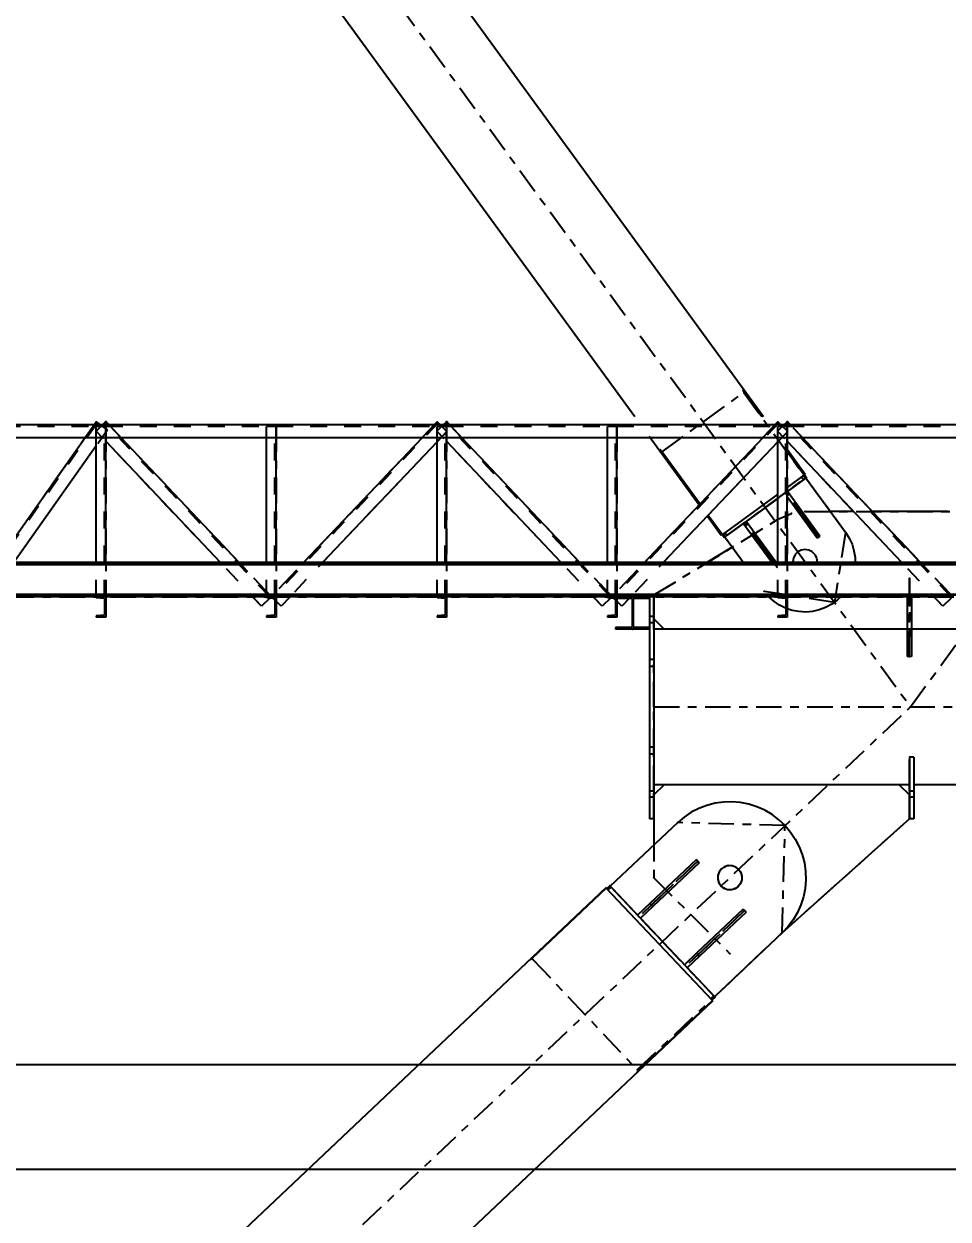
# Model space of a CAD drawing. Header units: millimetres. Extents: x 2368 to 8313, y 7493 to 11698.
# Drawn here: x 4176 to 4284.5, y 8937 to 9077.3 of the extents above; entities that cross this region are included whole.
import ezdxf

# ---------------------------------------------------------------- set-up
doc = ezdxf.new("R2010")
doc.units = ezdxf.units.MM
for name, pattern in [('XKITLINE00', [0]), ('XKITLINE02', [4, 2, -2]), ('XKITLINE03', [6, 3, -1, 1, -1])]:
    doc.linetypes.add(name, pattern=pattern)
doc.styles.add('ROMANS', font='romans.shx')
doc.dimstyles.new('MD300', dxfattribs={"dimtxt": 2.5, "dimasz": 2.5, "dimexe": 1, "dimexo": 1, "dimgap": 0.5, "dimtad": 1, "dimdec": 1, "dimlfac": 50, "dimrnd": 0.5, "dimdsep": 46, "dimtxsty": 'ROMANS', "dimcen": 1, "dimclrd": 146, "dimclre": 146, "dimclrt": 30, "dimadec": 1, "dimazin": 2, "dimtfac": 1, "dimtdec": 1, "dimtmove": 0, "dimatfit": 1, "dimfxl": 1, "dimtolj": 1, "dimtzin": 0, "dimlwd": -1, "dimlwe": -1, "dimarcsym": 0})

# ---------------------------------------------------------------- blocks, each defined once
blk = doc.blocks.new('*D3')
at = {"color": 146, "transparency": 16777216}
for p, q in [((4120.59, 9032.28), (4120.59, 8954.12)), ((5216.59, 8977.65), (5216.59, 8954.12)), ((4123.09, 8955.12), (5214.09, 8955.12))]:
    blk.add_line(p, q, dxfattribs=at)
for points in [[(4123.09, 8955.54), (4123.09, 8954.7), (4120.59, 8955.12)], [(5214.09, 8955.54), (5214.09, 8954.7), (5216.59, 8955.12)]]:
    blk.add_solid(points, dxfattribs=at)
at = {"layer": 'Defpoints', "color": 0, "transparency": 16777216}
for p in [(4120.59, 9033.28), (5216.59, 8978.65), (5216.59, 8955.12)]:
    blk.add_point(p, dxfattribs=at)
at = {"color": 30, "transparency": 16777216, "insert": (4668.59, 8956.87), "char_height": 2.5, "attachment_point": 5, "style": 'ROMANS'}
blk.add_mtext('\\A1;54800', dxfattribs=at)
blk = doc.blocks.new('*D6')
at = {"color": 146, "transparency": 16777216}
for p, q in [((4120.59, 9032.28), (4120.59, 8941.84)), ((6312.59, 9032.28), (6312.59, 8941.84)), ((4123.09, 8942.84), (6310.09, 8942.84))]:
    blk.add_line(p, q, dxfattribs=at)
for points in [[(4123.09, 8943.25), (4123.09, 8942.42), (4120.59, 8942.84)], [(6310.09, 8943.25), (6310.09, 8942.42), (6312.59, 8942.84)]]:
    blk.add_solid(points, dxfattribs=at)
at = {"layer": 'Defpoints', "color": 0, "transparency": 16777216}
for p in [(4120.59, 9033.28), (6312.59, 9033.28), (6312.59, 8942.84)]:
    blk.add_point(p, dxfattribs=at)
at = {"color": 30, "transparency": 16777216, "insert": (5216.59, 8944.59), "char_height": 2.5, "attachment_point": 5, "style": 'ROMANS'}
blk.add_mtext('\\A1;109600', dxfattribs=at)

msp = doc.modelspace()

# ---------------------------------------------------------------- linework, layer by layer
at = {"color": 8, "linetype": 'XKITLINE03'}
for p, q in [((4163.5882, 9157.1224), (4280.0879, 8997.1225)), ((4280.0879, 8997.1224), (4396.5882, 9157.1224)), ((4250.9621, 9027.1003), (4260.5013, 9034.046)), ((4250.9621, 9027.1003), (4260.5013, 9034.046)), ((4260.5013, 9034.046), (4272.4503, 9017.6353)), ((4260.5013, 9034.046), (4272.4503, 9017.6353)), ((4258.2441, 9017.0637), (4267.8171, 9024.034)), ((4267.8171, 9024.034), (4258.2441, 9017.0637)), ((4267.7289, 9023.9698), (4258.3323, 9017.1279)), ((4263.0306, 9020.5489), (4267.7289, 9023.9698)), ((4267.8171, 9024.034), (4267.8487, 9024.057)), ((4267.8487, 9024.057), (4267.8171, 9024.034)), ((4269.2819, 9017.0601), (4265.4558, 9022.3147)), ((4265.4558, 9022.3147), (4265.4558, 9022.3147)), ((4269.2819, 9017.0601), (4265.4558, 9022.3147)), ((4265.4558, 9022.3147), (4265.4558, 9022.3147)), ((4266.6331, 9020.6979), (4269.2819, 9017.0601)), ((4266.6331, 9020.6979), (4269.2819, 9017.0601)), ((4249.9491, 9010.2624), (4264.6095, 9019.2001)), ((4264.6095, 9019.2001), (4266.1143, 9019.8507)), ((4267.6807, 9020.0624), (4292.4952, 9020.0624)), ((4264.4314, 9013.5283), (4260.6054, 9018.783)), ((4260.6054, 9018.783), (4260.6054, 9018.783)), ((4264.4314, 9013.5283), (4260.6054, 9018.783)), ((4260.6054, 9018.783), (4260.6054, 9018.783)), ((4258.2125, 9017.0407), (4258.2441, 9017.0637)), ((4261.7826, 9017.1662), (4264.4314, 9013.5283)), ((4261.7826, 9017.1662), (4264.4314, 9013.5283)), ((4269.2819, 9017.0601), (4269.2819, 9017.0601)), ((4269.2819, 9017.0601), (4269.2819, 9017.0601)), ((4272.4503, 9017.6353), (4271.1536, 9009.3928)), ((4272.4503, 9017.6353), (4271.1536, 9009.3928)), ((4264.4314, 9013.5283), (4264.4314, 9013.5283)), ((4264.4314, 9013.5283), (4264.4314, 9013.5283)), ((4279.9491, 9011.3428), (4279.9491, 9012.2427)), ((4279.9491, 9012.2427), (4279.9491, 9006.2627)), ((4279.9491, 9011.3428), (4279.9491, 9012.2427)), ((4279.9491, 9012.2427), (4279.9491, 9006.2627)), ((4279.9491, 9009.0105), (4279.9491, 9011.3428)), ((4279.9491, 9009.0105), (4279.9491, 9011.3428)), ((4249.9491, 9010.2624), (4249.949, 9006.9904)), ((4249.9491, 9006.9904), (4249.9491, 9010.2624)), ((4249.9491, 9006.2624), (4249.9491, 9010.2624)), ((4271.1536, 9009.3928), (4262.9111, 9010.6896)), ((4271.1536, 9009.3928), (4262.9111, 9010.6896)), ((4279.9491, 9003.0305), (4279.9491, 9009.0105)), ((4279.9491, 9003.0305), (4279.9491, 9009.0105)), ((4249.949, 9006.9904), (4249.949, 9002.6829)), ((4310.0879, 9006.2623), (4249.9491, 9006.2624)), ((4279.9491, 9006.2627), (4279.9491, 9006.2037)), ((4279.9491, 9006.2627), (4279.9491, 9006.2037)), ((4279.9491, 9006.2037), (4279.9491, 9005.3628)), ((4279.9491, 9006.2037), (4279.9491, 9005.3628)), ((4249.949, 9002.6829), (4249.949, 8997.1224)), ((4249.9491, 8997.1224), (4249.9491, 9002.6829)), ((4128.5882, 8853.8943), (4280.0879, 8997.1224)), ((4249.949, 8997.1224), (4249.949, 8991.5619)), ((4249.9491, 8997.1224), (4694.5882, 8997.1224)), ((4249.9491, 8991.5619), (4249.9491, 8997.1224)), ((4249.949, 8991.5619), (4249.949, 8987.2345)), ((4249.9491, 8987.2345), (4249.9491, 8991.5619)), ((4279.9491, 8987.2343), (4279.9491, 8991.2143)), ((4279.9491, 8991.2143), (4279.9491, 8987.9623)), ((4279.9491, 8987.9623), (4279.9491, 8991.2143)), ((4279.9491, 8991.2143), (4279.9491, 8987.2343)), ((4249.9491, 8987.9825), (4249.949, 8977.0625)), ((4249.949, 8987.2345), (4249.9491, 8983.9825)), ((4279.9491, 8987.9823), (4249.9491, 8987.9825)), ((4249.9491, 8983.9825), (4249.9491, 8987.2345)), ((4279.9491, 8983.9823), (4279.9491, 8987.9823)), ((4279.9491, 8983.9823), (4279.9491, 8987.2343)), ((4265.3508, 8983.1895), (4252.7411, 8983.544)), ((4265.3508, 8983.1895), (4252.7411, 8983.544)), ((4264.8227, 8970.422), (4279.9491, 8983.9823)), ((4264.9965, 8970.5797), (4265.3508, 8983.1895)), ((4264.9965, 8970.5797), (4265.3508, 8983.1895)), ((4255.1035, 8979.0067), (4248.2, 8972.4805)), ((4255.1035, 8979.0067), (4248.2, 8972.4805)), ((4249.6533, 8973.8545), (4255.1035, 8979.0067)), ((4249.6533, 8973.8545), (4255.1035, 8979.0067)), ((4255.1035, 8979.0067), (4255.1035, 8979.0067)), ((4255.1035, 8979.0067), (4255.1035, 8979.0067)), ((4249.949, 8977.0625), (4258.869, 8968.1424)), ((4244.7651, 8976.114), (4244.774, 8976.1046)), ((4257.1216, 8963.0431), (4244.7739, 8976.1047)), ((4244.774, 8976.1046), (4257.1216, 8963.0431)), ((4257.0905, 8963.0759), (4244.8051, 8976.0717)), ((4257.0905, 8963.0759), (4244.8051, 8976.0717)), ((4260.5992, 8973.1932), (4253.6957, 8966.667)), ((4260.5992, 8973.1932), (4253.6957, 8966.667)), ((4255.1491, 8968.041), (4260.5992, 8973.1932)), ((4255.1491, 8968.041), (4260.5992, 8973.1932)), ((4260.5992, 8973.1932), (4260.5992, 8973.1932)), ((4260.5992, 8973.1932), (4260.5992, 8973.1932)), ((4248.2, 8972.4805), (4248.2, 8972.4805)), ((4248.2, 8972.4805), (4248.2, 8972.4805)), ((4247.992, 8954.5046), (4264.9965, 8970.5797)), ((4247.992, 8954.5046), (4264.9965, 8970.5797)), ((4250.9478, 8969.5738), (4257.0905, 8963.0759)), ((4250.9478, 8969.5738), (4257.0905, 8963.0759)), ((4235.7365, 8967.4687), (4247.992, 8954.5046)), ((4235.7365, 8967.4687), (4247.992, 8954.5046)), ((4253.6957, 8966.667), (4253.6957, 8966.667)), ((4253.6957, 8966.667), (4253.6957, 8966.667)), ((4257.1216, 8963.0431), (4257.1305, 8963.0336)), ((4257.1305, 8963.0336), (4257.1216, 8963.0431))]:
    msp.add_line(p, q, dxfattribs=at)
at = {"color": 8, "linetype": 'XKITLINE00'}
for p, q in [((4187.0257, 9135.2967), (4262.817, 9031.2055)), ((4177.1631, 9128.1155), (4247.7256, 9031.2055)), ((4260.3989, 9034.3644), (4260.3952, 9034.3389)), ((4260.3952, 9034.3389), (4260.4031, 9034.3003)), ((4260.4139, 9034.3753), (4260.3989, 9034.3644)), ((4260.4031, 9034.3003), (4260.422, 9034.2507)), ((4260.4305, 9034.3645), (4260.4163, 9034.3749)), ((4260.422, 9034.2507), (4260.4509, 9034.1932)), ((4260.4305, 9034.3645), (4260.4559, 9034.3387)), ((4260.4509, 9034.1932), (4260.488, 9034.131)), ((4260.4559, 9034.3387), (4260.4897, 9034.3)), ((4260.574, 9034.1937), (4260.488, 9034.131)), ((4260.488, 9034.131), (4260.5313, 9034.0678)), ((4260.4897, 9034.3), (4260.5299, 9034.2507)), ((4260.5299, 9034.2507), (4260.574, 9034.1937)), ((4260.6197, 9034.1322), (4260.5313, 9034.0678)), ((4260.5313, 9034.0678), (4262.6154, 9031.2055)), ((4260.574, 9034.1937), (4260.6197, 9034.1322)), ((4260.6197, 9034.1322), (4262.7508, 9031.2055)), ((4249.3901, 9028.9195), (4255.2662, 9020.8493)), ((4250.6752, 9027.2821), (4250.6807, 9027.2655)), ((4250.6905, 9027.2955), (4250.6755, 9027.2846)), ((4250.6807, 9027.2655), (4250.6974, 9027.2333)), ((4250.7159, 9027.2911), (4250.6905, 9027.2955)), ((4250.6974, 9027.2333), (4250.7239, 9027.1893)), ((4250.7503, 9027.2718), (4250.7159, 9027.2911)), ((4250.7239, 9027.1893), (4250.7585, 9027.136)), ((4250.7916, 9027.2386), (4250.7503, 9027.2718)), ((4250.7585, 9027.136), (4250.7992, 9027.0764)), ((4250.8374, 9027.1935), (4250.7916, 9027.2386)), ((4250.8852, 9027.139), (4250.7992, 9027.0764)), ((4250.7992, 9027.0764), (4250.8437, 9027.014)), ((4250.8374, 9027.1935), (4250.8852, 9027.139)), ((4250.9321, 9027.0784), (4250.8437, 9027.014)), ((4250.8437, 9027.014), (4255.3036, 9020.8888)), ((4250.8852, 9027.139), (4250.9321, 9027.0784)), ((4250.9321, 9027.0784), (4255.3802, 9020.9695)), ((4265.5879, 9027.3998), (4267.7264, 9024.4628)), ((4265.5879, 9027.3089), (4267.6832, 9024.4313)), ((4265.5879, 9027.123), (4267.5947, 9024.3669)), ((4267.5947, 9024.3669), (4265.5879, 9022.9057)), ((4267.7289, 9023.9698), (4265.5879, 9022.4109)), ((4267.2954, 9024.149), (4267.5309, 9023.8256)), ((4267.4934, 9024.2932), (4267.7289, 9023.9698)), ((4267.5648, 9024.3451), (4272.4503, 9017.6353)), ((4267.5817, 9024.3574), (4267.8171, 9024.034)), ((4267.7264, 9024.4628), (4267.5947, 9024.3669)), ((4267.6054, 9024.3746), (4267.8408, 9024.0513)), ((4267.6133, 9024.3804), (4267.8487, 9024.057)), ((4267.8408, 9024.0513), (4267.8002, 9024.0217)), ((4267.8487, 9024.057), (4267.8408, 9024.0513)), ((4264.4879, 9022.1048), (4257.9955, 9017.3775)), ((4269.4435, 9017.1778), (4265.6175, 9022.4324)), ((4264.4879, 9021.61), (4258.8187, 9017.4821)), ((4269.1202, 9016.9423), (4265.5879, 9021.7935)), ((4266.7947, 9020.8156), (4266.4714, 9020.5802)), ((4256.2239, 9019.5339), (4257.8639, 9017.2816)), ((4256.2613, 9019.5734), (4257.9071, 9017.3131)), ((4256.3379, 9019.6542), (4257.9955, 9017.3775)), ((4273.3869, 9020.0624), (4270.6831, 9020.0624)), ((4284.4879, 9020.0624), (4275.5883, 9020.0624)), ((4263.7951, 9014.0624), (4260.4437, 9018.6653)), ((4264.2899, 9014.0624), (4260.767, 9018.9007)), ((4257.9955, 9017.3775), (4257.8639, 9017.2816)), ((4257.977, 9017.364), (4258.2125, 9017.0407)), ((4257.9849, 9017.3698), (4258.2204, 9017.0464)), ((4258.0086, 9017.387), (4258.2441, 9017.0637)), ((4258.0255, 9017.3994), (4260.4552, 9014.0624)), ((4258.0968, 9017.4513), (4258.3323, 9017.1279)), ((4258.261, 9017.076), (4258.2125, 9017.0407)), ((4258.2948, 9017.5954), (4258.5303, 9017.2721)), ((4258.8187, 9017.4821), (4258.3323, 9017.1279)), ((4261.9443, 9017.2839), (4261.6209, 9017.0484)), ((4269.4435, 9017.1778), (4269.1202, 9016.9423)), ((4272.4503, 9017.6353), (4272.8788, 9016.9535)), ((4272.8788, 9016.9535), (4273.2104, 9016.2197)), ((4259.1416, 9015.8666), (4256.1823, 9014.0624)), ((4266.5229, 9015.0018), (4266.3202, 9014.6029)), ((4266.839, 9015.3185), (4266.5229, 9015.0018)), ((4267.2374, 9015.522), (4266.839, 9015.3185)), ((4267.6792, 9015.5924), (4267.2374, 9015.522)), ((4268.1212, 9015.5229), (4267.6792, 9015.5924)), ((4268.52, 9015.3202), (4268.1212, 9015.5229)), ((4268.8367, 9015.0042), (4268.52, 9015.3202)), ((4268.8367, 9015.0042), (4269.0403, 9014.6057)), ((4273.2104, 9016.2197), (4273.439, 9015.4476)), ((4273.439, 9015.4476), (4273.5604, 9014.6515)), ((4266.3202, 9014.6029), (4266.2507, 9014.1609)), ((4266.2507, 9014.1609), (4266.2664, 9014.0624)), ((4269.0403, 9014.6057), (4269.1107, 9014.1639)), ((4269.1107, 9014.1639), (4269.0947, 9014.0624)), ((4273.5604, 9014.6515), (4273.5691, 9014.0624)), ((4249.4491, 9009.8624), (4249.449, 9006.4624)), ((4249.9491, 9010.0624), (4249.949, 9002.9809)), ((4264.0249, 9009.5315), (4263.4395, 9010.0624)), ((4264.6896, 9009.0769), (4264.0249, 9009.5315)), ((4271.471, 9009.6409), (4270.82, 9009.1669)), ((4271.9092, 9010.0624), (4271.471, 9009.6409)), ((4279.6991, 9010.0624), (4279.6991, 9009.0105)), ((4280.1991, 9009.6832), (4279.6991, 9009.6832)), ((4280.1991, 9010.0624), (4280.1991, 9009.0105)), ((4265.4099, 9008.7169), (4264.6896, 9009.0769)), ((4265.4479, 9008.704), (4265.4099, 9008.7169)), ((4266.1725, 9008.4584), (4265.5879, 9008.6566)), ((4266.9633, 9008.3062), (4266.1725, 9008.4584)), ((4267.7674, 9008.2631), (4266.9633, 9008.3062)), ((4268.5699, 9008.3298), (4267.7674, 9008.2631)), ((4269.3558, 9008.5052), (4268.5699, 9008.3298)), ((4270.1105, 9008.786), (4269.3558, 9008.5052)), ((4270.82, 9009.1669), (4270.1105, 9008.786)), ((4280.1991, 9009.0105), (4279.6991, 9009.0105)), ((4279.6991, 9009.0105), (4279.6991, 9003.0305)), ((4280.1991, 9009.0105), (4280.1991, 9003.0305)), ((4249.949, 9006.9904), (4249.449, 9006.9904)), ((4249.949, 9007.7191), (4249.449, 9007.7191)), ((4249.9491, 9007.4624), (4251.1491, 9006.2624)), ((4249.449, 9006.2624), (4249.449, 8987.2345)), ((4251.1491, 9006.2624), (4249.9491, 9006.2624)), ((4279.6991, 9006.2624), (4251.1491, 9006.2624)), ((4308.8879, 9006.2623), (4280.1991, 9006.2624)), ((4249.949, 9002.6829), (4249.449, 9002.6829)), ((4249.949, 9002.9809), (4249.949, 8991.2639)), ((4280.1991, 9003.0305), (4279.6991, 9003.0305)), ((4249.949, 9001.8667), (4249.449, 9001.8667)), ((4249.949, 8992.3782), (4249.449, 8992.3782)), ((4249.949, 8991.5619), (4249.449, 8991.5619)), ((4249.949, 8991.2639), (4249.949, 8987.2345)), ((4280.4491, 8991.2143), (4279.9491, 8991.2143)), ((4279.9491, 8991.2143), (4279.9491, 8984.004)), ((4280.4491, 8991.2143), (4280.4491, 8983.9823)), ((4249.449, 8987.2345), (4249.4491, 8983.9825)), ((4249.949, 8987.2345), (4249.449, 8987.2345)), ((4249.949, 8987.2345), (4249.9491, 8984.0042)), ((4251.1491, 8987.9825), (4249.9491, 8986.7825)), ((4251.149, 8987.9824), (4249.9491, 8987.9824)), ((4278.7491, 8987.9823), (4251.1491, 8987.9825)), ((4279.9491, 8987.9824), (4278.749, 8987.9824)), ((4278.7491, 8987.9823), (4279.9491, 8986.7823)), ((4280.4491, 8987.2343), (4279.9491, 8987.2343)), ((4694.5882, 8987.9824), (4280.4491, 8987.9824)), ((4249.949, 8986.5098), (4249.449, 8986.5098)), ((4256.1605, 8985.5607), (4255.2259, 8985.204)), ((4257.1291, 8985.8105), (4256.1605, 8985.5607)), ((4258.1195, 8985.9502), (4257.1291, 8985.8105)), ((4259.1194, 8985.9782), (4258.1195, 8985.9502)), ((4260.1162, 8985.8941), (4259.1194, 8985.9782)), ((4261.0972, 8985.6989), (4260.1162, 8985.8941)), ((4262.0503, 8985.3951), (4261.0972, 8985.6989)), ((4280.4491, 8986.5096), (4279.9491, 8986.5096)), ((4253.5054, 8984.1893), (4252.7411, 8983.544)), ((4254.3372, 8984.7449), (4253.5054, 8984.1893)), ((4255.2259, 8985.204), (4254.3372, 8984.7449)), ((4262.9633, 8984.9865), (4262.0503, 8985.3951)), ((4263.8248, 8984.4782), (4262.9633, 8984.9865)), ((4264.624, 8983.8767), (4263.8248, 8984.4782)), ((4252.7411, 8983.544), (4244.8201, 8976.0558)), ((4249.9491, 8983.9825), (4249.4491, 8983.9825)), ((4249.9491, 8984.0042), (4249.949, 8980.9045)), ((4265.3509, 8983.1894), (4264.624, 8983.8767)), ((4279.9491, 8983.9823), (4264.9577, 8970.5431)), ((4265.3509, 8983.1894), (4265.9962, 8982.4251)), ((4279.9491, 8984.004), (4279.9491, 8983.9823)), ((4280.4491, 8983.9823), (4279.9491, 8983.9823)), ((4265.9962, 8982.4251), (4266.5519, 8981.5934)), ((4266.5519, 8981.5934), (4267.0109, 8980.7047)), ((4267.0109, 8980.7047), (4267.3676, 8979.7701)), ((4254.9317, 8979.1884), (4249.4816, 8974.0362)), ((4255.2752, 8978.8251), (4249.8251, 8973.6728)), ((4254.9317, 8979.1884), (4255.2752, 8978.8251)), ((4258.6848, 8978.4799), (4258.2556, 8978.3536)), ((4258.7739, 8978.4774), (4258.5623, 8978.4438)), ((4259.132, 8978.4673), (4258.6848, 8978.4799)), ((4259.2156, 8978.4375), (4259.0051, 8978.4709)), ((4259.5535, 8978.3172), (4259.132, 8978.4673)), ((4267.3676, 8979.7701), (4267.6174, 8978.8015)), ((4267.6174, 8978.8015), (4267.7572, 8977.8111)), ((4257.4632, 8977.325), (4257.4506, 8976.8778)), ((4257.4946, 8977.4132), (4257.4594, 8977.1912)), ((4257.6133, 8977.7465), (4257.4632, 8977.325)), ((4257.6697, 8977.8196), (4257.569, 8977.622)), ((4257.8864, 8978.1009), (4257.6133, 8977.7465)), ((4257.9615, 8978.1524), (4257.8068, 8977.9976)), ((4258.2556, 8978.3536), (4257.8864, 8978.1009)), ((4258.3419, 8978.379), (4258.1493, 8978.2809)), ((4259.6236, 8978.2631), (4259.434, 8978.3597)), ((4259.9079, 8978.0441), (4259.5535, 8978.3172)), ((4259.8072, 8978.1217), (4259.9581, 8977.9708)), ((4259.9079, 8978.0441), (4260.1606, 8977.6749)), ((4260.0883, 8977.7806), (4260.1859, 8977.5891)), ((4260.1606, 8977.6749), (4260.2868, 8977.2457)), ((4260.2503, 8977.3699), (4260.2843, 8977.1553)), ((4260.2868, 8977.2457), (4260.2743, 8976.7985)), ((4267.7572, 8977.8111), (4267.7852, 8976.8112)), ((4244.3059, 8975.872), (4149.5983, 8886.3353)), ((4244.3258, 8975.8509), (4235.6058, 8967.607)), ((4244.3482, 8975.8271), (4235.6282, 8967.5832)), ((4244.3482, 8975.8271), (4244.3059, 8975.872)), ((4256.8178, 8962.6366), (4244.3516, 8975.8235)), ((4244.7651, 8976.114), (4244.4018, 8975.7705)), ((4244.7673, 8976.1117), (4244.404, 8975.7682)), ((4244.7739, 8976.1047), (4244.4106, 8975.7612)), ((4244.8051, 8976.0717), (4244.4417, 8975.7283)), ((4244.922, 8975.9481), (4244.5586, 8975.6046)), ((4244.7673, 8976.1117), (4244.7739, 8976.1047)), ((4244.7739, 8976.1047), (4244.8051, 8976.0717)), ((4245.1145, 8975.7444), (4244.8051, 8976.0717)), ((4257.0905, 8963.0759), (4245.1145, 8975.7444)), ((4257.4506, 8976.8778), (4257.5769, 8976.4486)), ((4257.4533, 8976.9725), (4257.4889, 8976.7478)), ((4257.5499, 8976.5403), (4257.6542, 8976.3356)), ((4257.5769, 8976.4486), (4257.8296, 8976.0794)), ((4257.7752, 8976.1588), (4257.9387, 8975.9953)), ((4258.184, 8975.8063), (4257.8296, 8976.0794)), ((4258.3142, 8975.76), (4258.1075, 8975.8653)), ((4258.6054, 8975.6562), (4258.184, 8975.8063)), ((4258.7434, 8975.6523), (4258.5146, 8975.6886)), ((4259.0527, 8975.6436), (4258.6054, 8975.6562)), ((4259.1844, 8975.6824), (4258.9568, 8975.6463)), ((4259.4819, 8975.7699), (4259.0527, 8975.6436)), ((4259.5942, 8975.8468), (4259.3906, 8975.743)), ((4259.8511, 8976.0226), (4259.4819, 8975.7699)), ((4259.9332, 8976.1292), (4259.7735, 8975.9695)), ((4260.1241, 8976.377), (4259.8511, 8976.0226)), ((4260.1687, 8976.5022), (4260.0675, 8976.3035)), ((4260.2743, 8976.7985), (4260.1241, 8976.377)), ((4260.278, 8976.9295), (4260.2435, 8976.7122)), ((4267.7011, 8975.8144), (4267.5059, 8974.8334)), ((4267.7852, 8976.8112), (4267.7011, 8975.8144)), ((4267.5059, 8974.8334), (4267.2021, 8973.8803)), ((4249.4816, 8974.0362), (4248.0282, 8972.6622)), ((4249.8251, 8973.6728), (4248.3717, 8972.2989)), ((4249.4816, 8974.0362), (4249.8251, 8973.6728)), ((4260.4275, 8973.3749), (4254.9773, 8968.2227)), ((4260.771, 8973.0116), (4255.3208, 8967.8593)), ((4260.4275, 8973.3749), (4260.771, 8973.0116)), ((4266.7935, 8972.9673), (4266.2852, 8972.1058)), ((4267.2021, 8973.8803), (4266.7935, 8972.9673)), ((4266.2852, 8972.1058), (4265.6837, 8971.3065)), ((4264.9965, 8970.5797), (4257.0756, 8963.0917)), ((4265.6837, 8971.3065), (4264.9965, 8970.5797)), ((4235.4316, 8967.4255), (4235.4281, 8967.4165)), ((4235.4373, 8967.4195), (4235.4281, 8967.4165)), ((4235.4477, 8967.446), (4235.4316, 8967.4255)), ((4235.4587, 8967.4344), (4235.4373, 8967.4195)), ((4235.4752, 8967.4766), (4235.4477, 8967.446)), ((4235.4908, 8967.4602), (4235.4587, 8967.4344)), ((4235.5124, 8967.5154), (4235.4752, 8967.4766)), ((4235.5316, 8967.4952), (4235.4908, 8967.4602)), ((4235.5569, 8967.5598), (4235.5124, 8967.5154)), ((4235.5784, 8967.5371), (4235.5316, 8967.4952)), ((4235.6058, 8967.607), (4235.5569, 8967.5598)), ((4235.5569, 8967.5598), (4235.5784, 8967.5371)), ((4235.6282, 8967.5832), (4235.5784, 8967.5371)), ((4235.6058, 8967.607), (4235.6282, 8967.5832)), ((4254.9773, 8968.2227), (4253.524, 8966.8487)), ((4255.3208, 8967.8593), (4253.8674, 8966.4854)), ((4254.9773, 8968.2227), (4255.3208, 8967.8593)), ((4256.9736, 8963.1996), (4256.6103, 8962.8561)), ((4257.0905, 8963.0759), (4256.7272, 8962.7324)), ((4257.1216, 8963.0431), (4256.7582, 8962.6996)), ((4257.1283, 8963.036), (4256.765, 8962.6925)), ((4257.1305, 8963.0336), (4256.7672, 8962.6901)), ((4257.1283, 8963.036), (4257.0905, 8963.0759)), ((4256.8636, 8962.5881), (4162.2033, 8873.0961)), ((4256.8212, 8962.633), (4248.101, 8954.3893)), ((4256.8437, 8962.6092), (4248.1235, 8954.3655)), ((4256.8636, 8962.5881), (4256.8212, 8962.633)), ((4247.9269, 8954.2078), (4247.9234, 8954.1988)), ((4247.9326, 8954.2018), (4247.9234, 8954.1988)), ((4247.9429, 8954.2283), (4247.9269, 8954.2078)), ((4247.9539, 8954.2167), (4247.9326, 8954.2018)), ((4247.9705, 8954.259), (4247.9429, 8954.2283)), ((4247.9861, 8954.2424), (4247.9539, 8954.2167)), ((4248.0077, 8954.2977), (4247.9705, 8954.259)), ((4248.0269, 8954.2774), (4247.9861, 8954.2424)), ((4248.0522, 8954.3421), (4248.0077, 8954.2977)), ((4248.0737, 8954.3193), (4248.0269, 8954.2774)), ((4248.101, 8954.3893), (4248.0522, 8954.3421)), ((4248.0522, 8954.3421), (4248.0737, 8954.3193)), ((4248.1235, 8954.3655), (4248.0737, 8954.3193)), ((4248.101, 8954.3893), (4248.1235, 8954.3655))]:
    msp.add_line(p, q, dxfattribs=at)
at = {"color": 1, "linetype": 'XKITLINE03'}
for p, q in [((4184.4936, 9030.5806), (4170.0379, 9010.0625)), ((4205.0379, 9010.0625), (4185.6204, 9030.6108)), ((4224.4936, 9030.5806), (4205.038, 9010.0625)), ((4245.0379, 9010.0625), (4225.6204, 9030.6108)), ((4264.4936, 9030.5806), (4245.038, 9010.0625)), ((4285.0379, 9010.0625), (4265.6204, 9030.6108)), ((4185.5879, 9030.0624), (4185.5879, 9010.0624)), ((4205.5879, 9030.0624), (4205.5879, 9010.0624)), ((4225.5879, 9030.0624), (4225.5879, 9010.0624)), ((4245.5879, 9030.0624), (4245.5879, 9010.0624)), ((4265.5879, 9030.0624), (4265.5879, 9010.0624)), ((4144.161, 9010.0624), (4315.5876, 9010.0624)), ((4185.5879, 9010.0624), (4185.5879, 9010.0624)), ((4205.5879, 9010.0624), (4205.5879, 9010.0624)), ((4225.5879, 9010.0624), (4225.5879, 9010.0624)), ((4245.5879, 9010.0624), (4245.5879, 9010.0624)), ((4265.5879, 9010.0624), (4265.5879, 9010.0624)), ((4247.4491, 9006.2624), (4247.4491, 9006.2624))]:
    msp.add_line(p, q, dxfattribs=at)
at = {"color": 3, "linetype": 'XKITLINE02'}
for p, q in [((4184.6244, 9030.4885), (4170.1687, 9009.9703)), ((4184.4936, 9030.5806), (4183.1915, 9028.7325)), ((4185.5041, 9030.5009), (4184.4575, 9029.5119)), ((4204.9217, 9009.9526), (4185.5041, 9030.5009)), ((4224.4936, 9030.5806), (4205.038, 9010.0625)), ((4224.6097, 9030.4705), (4205.1541, 9009.9524)), ((4225.5041, 9030.5009), (4224.4575, 9029.5119)), ((4244.9217, 9009.9526), (4225.5041, 9030.5009)), ((4264.4936, 9030.5806), (4245.038, 9010.0625)), ((4264.6097, 9030.4705), (4245.1541, 9009.9524)), ((4265.5041, 9030.5009), (4264.4575, 9029.5119)), ((4284.9217, 9009.9526), (4265.5041, 9030.5009)), ((4315.5879, 9030.0625), (4152.6117, 9030.0625)), ((4199.0568, 9014.0624), (4184.4575, 9029.5119)), ((4185.5879, 9030.0624), (4184.4879, 9030.0624)), ((4184.4879, 9028.7325), (4184.4879, 9030.0624)), ((4185.8016, 9029.6591), (4184.4879, 9027.7945)), ((4185.8016, 9029.6591), (4184.9878, 9030.2325)), ((4185.4479, 9010.0624), (4185.4479, 9030.0624)), ((4185.5879, 9028.7325), (4185.5879, 9030.0624)), ((4187.3954, 9028.7325), (4185.9779, 9030.2325)), ((4205.5879, 9030.0624), (4204.4879, 9030.0624)), ((4204.4879, 9028.7325), (4204.4879, 9030.0624)), ((4205.4479, 9010.0624), (4205.4479, 9030.0624)), ((4205.5879, 9028.7325), (4205.5879, 9030.0624)), ((4225.6547, 9029.4797), (4207.2428, 9010.0624)), ((4224.1635, 9030.2325), (4222.7412, 9028.7325)), ((4239.0568, 9014.0624), (4224.4575, 9029.5119)), ((4225.5879, 9030.0624), (4224.4879, 9030.0624)), ((4224.4879, 9028.7325), (4224.4879, 9030.0624)), ((4225.6547, 9029.4797), (4224.4879, 9028.2493)), ((4225.6547, 9029.4797), (4224.8608, 9030.2325)), ((4225.4479, 9010.0624), (4225.4479, 9030.0624)), ((4225.5879, 9028.7325), (4225.5879, 9030.0624)), ((4227.3954, 9028.7325), (4225.9779, 9030.2325)), ((4245.5879, 9030.0624), (4244.4879, 9030.0624)), ((4244.4879, 9028.7325), (4244.4879, 9030.0624)), ((4245.4479, 9010.0624), (4245.4479, 9030.0624)), ((4245.5879, 9028.7325), (4245.5879, 9030.0624)), ((4265.6547, 9029.4797), (4247.0532, 9009.8624)), ((4264.1635, 9030.2325), (4262.7412, 9028.7325)), ((4279.0568, 9014.0624), (4264.4575, 9029.5119)), ((4265.5879, 9030.0624), (4264.4879, 9030.0624)), ((4264.4879, 9028.7325), (4264.4879, 9030.0624)), ((4265.6547, 9029.4797), (4264.4879, 9028.2493)), ((4265.6547, 9029.4797), (4264.8608, 9030.2325)), ((4265.4479, 9010.0624), (4265.4479, 9030.0624)), ((4265.5879, 9028.7325), (4265.5879, 9030.0624)), ((4281.4188, 9013.8924), (4265.9779, 9030.2325)), ((4184.4879, 9010.0624), (4184.4879, 9014.0624)), ((4185.5879, 9010.0624), (4185.5879, 9014.0624)), ((4203.875, 9008.9636), (4199.0568, 9014.0624)), ((4205.0379, 9010.0625), (4201.2581, 9014.0624)), ((4204.4879, 9010.0624), (4204.4879, 9014.0624)), ((4205.5879, 9010.0624), (4205.5879, 9014.0624)), ((4224.4879, 9010.0624), (4224.4879, 9014.0624)), ((4225.5879, 9010.0624), (4225.5879, 9014.0624)), ((4243.875, 9008.9636), (4239.0568, 9014.0624)), ((4245.0379, 9010.0625), (4241.2581, 9014.0624)), ((4244.4879, 9010.0624), (4244.4879, 9014.0624)), ((4245.5879, 9010.0624), (4245.5879, 9014.0624)), ((4264.4879, 9010.0624), (4264.4879, 9014.0624)), ((4265.5879, 9010.0624), (4265.5879, 9014.0624)), ((4283.875, 9008.9636), (4279.0568, 9014.0624)), ((4285.0379, 9010.0625), (4281.2581, 9014.0624)), ((4185.5879, 9010.0624), (4184.4879, 9010.0624)), ((4185.5879, 9010.0624), (4184.4879, 9010.0624)), ((4205.5879, 9010.0624), (4204.4879, 9010.0624)), ((4205.5879, 9010.0624), (4204.4879, 9010.0624)), ((4205.0379, 9010.0625), (4204.8623, 9009.8965)), ((4206.199, 9008.9616), (4205.038, 9010.0625)), ((4205.5879, 9009.541), (4205.4479, 9009.6737)), ((4225.5879, 9010.0624), (4224.4879, 9010.0624)), ((4225.5879, 9010.0624), (4224.4879, 9010.0624)), ((4245.5879, 9010.0624), (4244.4879, 9010.0624)), ((4249.4491, 9010.0624), (4244.4879, 9010.0624)), ((4245.0379, 9010.0625), (4244.8623, 9009.8965)), ((4246.199, 9008.9616), (4245.038, 9010.0625)), ((4245.5879, 9009.541), (4245.4479, 9009.6737)), ((4265.5879, 9010.0624), (4264.4879, 9010.0624)), ((4265.5879, 9010.0624), (4264.4879, 9010.0624))]:
    msp.add_line(p, q, dxfattribs=at)
at = {"color": 7, "linetype": 'XKITLINE00'}
for p, q in [((4184.4936, 9030.5806), (4184.2483, 9030.2325)), ((4184.9878, 9030.2325), (4184.4936, 9030.5806)), ((4185.6204, 9030.6108), (4185.22, 9030.2325)), ((4185.9779, 9030.2325), (4185.6204, 9030.6108)), ((4224.4936, 9030.5806), (4224.1635, 9030.2325)), ((4224.8608, 9030.2325), (4224.4936, 9030.5806)), ((4225.6204, 9030.6108), (4225.22, 9030.2325)), ((4225.9779, 9030.2325), (4225.6204, 9030.6108)), ((4264.4936, 9030.5806), (4264.1635, 9030.2325)), ((4264.8608, 9030.2325), (4264.4936, 9030.5806)), ((4265.6204, 9030.6108), (4265.22, 9030.2325)), ((4265.9779, 9030.2325), (4265.6204, 9030.6108)), ((4315.5879, 9030.2325), (4152.6836, 9030.2325)), ((4315.5879, 9028.7325), (4152.0499, 9028.7325)), ((4183.1915, 9028.7325), (4172.856, 9014.0624)), ((4184.4879, 9027.7945), (4174.8132, 9014.0624)), ((4184.4879, 9014.0624), (4184.4879, 9028.7325)), ((4185.5879, 9014.0624), (4185.5879, 9028.7325)), ((4199.0568, 9014.0624), (4185.5879, 9028.3156)), ((4201.2581, 9014.0624), (4187.3954, 9028.7325)), ((4204.4879, 9014.0624), (4204.4879, 9028.7325)), ((4205.5879, 9014.0624), (4205.5879, 9028.7325)), ((4222.7412, 9028.7325), (4208.8308, 9014.0624)), ((4224.4879, 9028.2493), (4211.0357, 9014.0624)), ((4224.4879, 9014.0624), (4224.4879, 9028.7325)), ((4225.5879, 9014.0624), (4225.5879, 9028.7325)), ((4239.0568, 9014.0624), (4225.5879, 9028.3156)), ((4241.2581, 9014.0624), (4227.3954, 9028.7325)), ((4244.4879, 9014.0624), (4244.4879, 9028.7325)), ((4245.5879, 9014.0624), (4245.5879, 9028.7325)), ((4262.7412, 9028.7325), (4248.8308, 9014.0624)), ((4264.4879, 9028.2493), (4251.0357, 9014.0624)), ((4264.4879, 9014.0624), (4264.4879, 9028.7325)), ((4265.5879, 9014.0624), (4265.5879, 9028.7325)), ((4279.0568, 9014.0624), (4265.5879, 9028.3156)), ((4281.2581, 9014.0624), (4267.3954, 9028.7325)), ((4315.5876, 9013.786), (4145.7339, 9013.786)), ((4315.5876, 9013.8924), (4145.7789, 9013.8924)), ((4315.5876, 9014.0624), (4145.8507, 9014.0624)), ((4315.5876, 9010.2324), (4144.2328, 9010.2324)), ((4315.5876, 9010.3388), (4144.2778, 9010.3388)), ((4184.4879, 9010.0624), (4170.5879, 9010.0624)), ((4184.4879, 9010.0624), (4184.4879, 9010.0624)), ((4184.4879, 9010.0624), (4184.4879, 9010.0624)), ((4184.4879, 9010.0624), (4184.4879, 9009.9264)), ((4185.5879, 9010.0624), (4184.4879, 9010.0624)), ((4185.4479, 9009.8496), (4184.4879, 9009.9264)), ((4185.4479, 9009.8496), (4185.4479, 9007.8752)), ((4185.5879, 9009.4337), (4185.4479, 9009.2937)), ((4204.4879, 9010.0624), (4185.5879, 9010.0624)), ((4185.5879, 9010.0624), (4185.5879, 9007.6624)), ((4203.875, 9008.9636), (4202.8366, 9010.0624)), ((4204.8623, 9009.8965), (4203.875, 9008.9636)), ((4204.4879, 9010.0624), (4204.4879, 9010.0624)), ((4204.4879, 9010.0624), (4204.4879, 9010.0624)), ((4204.4879, 9010.0624), (4204.4879, 9009.9264)), ((4205.5879, 9010.0624), (4204.4879, 9010.0624)), ((4205.4479, 9009.8496), (4204.4879, 9009.9264)), ((4205.4479, 9009.6737), (4205.2453, 9009.8658)), ((4205.4479, 9009.8496), (4205.4479, 9007.8752)), ((4205.5879, 9009.4337), (4205.4479, 9009.2937)), ((4224.4879, 9010.0624), (4205.5879, 9010.0624)), ((4205.5879, 9010.0624), (4205.5879, 9007.6624)), ((4206.199, 9008.9616), (4205.5879, 9009.541)), ((4207.2428, 9010.0624), (4206.199, 9008.9616)), ((4224.4879, 9010.0624), (4224.4879, 9010.0624)), ((4224.4879, 9010.0624), (4224.4879, 9010.0624)), ((4224.4879, 9010.0624), (4224.4879, 9009.9264)), ((4225.5879, 9010.0624), (4224.4879, 9010.0624)), ((4225.4479, 9009.8496), (4224.4879, 9009.9264)), ((4225.4479, 9009.8496), (4225.4479, 9007.8752)), ((4225.5879, 9009.4337), (4225.4479, 9009.2937)), ((4244.4879, 9010.0624), (4225.5879, 9010.0624)), ((4225.5879, 9010.0624), (4225.5879, 9007.6624)), ((4243.875, 9008.9636), (4242.8366, 9010.0624)), ((4244.8623, 9009.8965), (4243.875, 9008.9636)), ((4244.4879, 9010.0624), (4244.4879, 9010.0624)), ((4244.4879, 9010.0624), (4244.4879, 9010.0624)), ((4244.4879, 9010.0624), (4244.4879, 9009.9264)), ((4245.5879, 9010.0624), (4244.4879, 9010.0624)), ((4245.4479, 9009.8496), (4244.4879, 9009.9264)), ((4245.4479, 9009.6737), (4245.2453, 9009.8658)), ((4245.4479, 9009.8496), (4245.4479, 9007.8752)), ((4245.5879, 9009.4337), (4245.4479, 9009.2937)), ((4245.6491, 9009.8624), (4245.4491, 9010.0624)), ((4245.4491, 9010.0624), (4245.4491, 9010.0624)), ((4245.4491, 9010.0624), (4245.4491, 9009.8624)), ((4249.4491, 9010.0624), (4245.4491, 9010.0624)), ((4247.3841, 9009.8624), (4245.4491, 9009.8624)), ((4245.5879, 9010.0624), (4245.5879, 9007.6624)), ((4246.199, 9008.9616), (4245.5879, 9009.541)), ((4247.0532, 9009.8624), (4246.199, 9008.9616)), ((4247.3841, 9009.8624), (4247.3841, 9006.4624)), ((4249.4491, 9009.8624), (4247.5141, 9009.8624)), ((4247.5141, 9009.8624), (4247.5141, 9006.4624)), ((4264.4879, 9010.0624), (4249.4491, 9010.0624)), ((4249.4491, 9010.0624), (4249.4491, 9009.8624)), ((4264.4879, 9010.0624), (4264.4879, 9009.9264)), ((4265.5879, 9010.0624), (4264.4879, 9010.0624)), ((4265.4479, 9009.8496), (4264.4879, 9009.9264)), ((4265.4479, 9009.8496), (4265.4479, 9007.8752)), ((4265.5879, 9009.4337), (4265.4479, 9009.2937)), ((4284.4879, 9010.0624), (4265.5879, 9010.0624)), ((4265.5879, 9010.0624), (4265.5879, 9007.6624)), ((4283.875, 9008.9636), (4282.8366, 9010.0624)), ((4284.8623, 9009.8965), (4283.875, 9008.9636)), ((4247.5141, 9007.9974), (4247.3841, 9008.1274)), ((4185.4479, 9007.8752), (4184.4879, 9007.7984)), ((4184.4879, 9007.7984), (4184.4879, 9007.6624)), ((4185.5879, 9007.6624), (4184.4879, 9007.6624)), ((4185.5879, 9007.705), (4185.5453, 9007.6624)), ((4205.4479, 9007.8752), (4204.4879, 9007.7984)), ((4204.4879, 9007.7984), (4204.4879, 9007.6624)), ((4205.5879, 9007.6624), (4204.4879, 9007.6624)), ((4205.5879, 9007.705), (4205.5453, 9007.6624)), ((4225.4479, 9007.8752), (4224.4879, 9007.7984)), ((4224.4879, 9007.7984), (4224.4879, 9007.6624)), ((4225.5879, 9007.6624), (4224.4879, 9007.6624)), ((4225.5879, 9007.705), (4225.5453, 9007.6624)), ((4245.4479, 9007.8752), (4244.4879, 9007.7984)), ((4244.4879, 9007.7984), (4244.4879, 9007.6624)), ((4245.5879, 9007.6624), (4244.4879, 9007.6624)), ((4245.5879, 9007.705), (4245.5453, 9007.6624)), ((4265.4479, 9007.8752), (4264.4879, 9007.7984)), ((4264.4879, 9007.7984), (4264.4879, 9007.6624)), ((4265.5879, 9007.6624), (4264.4879, 9007.6624)), ((4265.5879, 9007.705), (4265.5453, 9007.6624)), ((4245.4491, 9006.4624), (4245.4491, 9006.2624)), ((4247.3841, 9006.4624), (4245.4491, 9006.4624)), ((4249.4491, 9006.2624), (4245.4491, 9006.2624)), ((4249.4491, 9006.4624), (4247.5141, 9006.4624)), ((4249.2491, 9006.2624), (4249.0491, 9006.4624)), ((4249.4491, 9006.4624), (4249.4491, 9006.2624))]:
    msp.add_line(p, q, dxfattribs=at)
at = {"color": 1, "linetype": 'XKITLINE00'}
for p, q in [((4184.4898, 9030.5714), (4184.4898, 9030.5714)), ((4185.6166, 9030.6016), (4185.6166, 9030.6016)), ((4224.4898, 9030.5714), (4224.4898, 9030.5714)), ((4225.6166, 9030.6016), (4225.6166, 9030.6016)), ((4264.4898, 9030.5714), (4264.4898, 9030.5714)), ((4265.6166, 9030.6016), (4265.6166, 9030.6016)), ((4185.5841, 9030.0532), (4185.5841, 9030.0532)), ((4205.5841, 9030.0532), (4205.5841, 9030.0532)), ((4225.5841, 9030.0532), (4225.5841, 9030.0532)), ((4245.5841, 9030.0532), (4245.5841, 9030.0532)), ((4265.5841, 9030.0532), (4265.5841, 9030.0532)), ((4185.5841, 9010.0532), (4185.5841, 9010.0532)), ((4185.5841, 9010.0532), (4185.5841, 9010.0532)), ((4205.0341, 9010.0533), (4205.0341, 9010.0533)), ((4205.0341, 9010.0532), (4205.0341, 9010.0532)), ((4205.5841, 9010.0532), (4205.5841, 9010.0532)), ((4205.5841, 9010.0532), (4205.5841, 9010.0532)), ((4225.5841, 9010.0532), (4225.5841, 9010.0532)), ((4225.5841, 9010.0532), (4225.5841, 9010.0532)), ((4245.0341, 9010.0533), (4245.0341, 9010.0533)), ((4245.0341, 9010.0532), (4245.0341, 9010.0532)), ((4245.5841, 9010.0532), (4245.5841, 9010.0532)), ((4245.5841, 9010.0532), (4245.5841, 9010.0532)), ((4265.5841, 9010.0532), (4265.5841, 9010.0532)), ((4265.5841, 9010.0532), (4265.5841, 9010.0532)), ((4247.4452, 9006.2532), (4247.4452, 9006.2532))]:
    msp.add_line(p, q, dxfattribs=at)
at = {"color": 8, "linetype": 'XKITLINE00'}
for centre in [(4260.5013, 9034.046), (4260.5013, 9034.046), (4260.5013, 9034.046), (4260.5013, 9034.046), (4250.9621, 9027.1003), (4250.9621, 9027.1003), (4267.7289, 9023.9698), (4267.7289, 9023.9698), (4267.8171, 9024.034), (4267.8171, 9024.034), (4267.8171, 9024.034), (4267.8171, 9024.034), (4267.8487, 9024.057), (4267.8487, 9024.057), (4265.4558, 9022.3147), (4265.4558, 9022.3147), (4265.4558, 9022.3147), (4265.4558, 9022.3147), (4263.0306, 9020.5489), (4266.6331, 9020.6979), (4266.6331, 9020.6979), (4264.6095, 9019.2001), (4264.6095, 9019.2001), (4266.1143, 9019.8507), (4267.6807, 9020.0624), (4260.6054, 9018.783), (4260.6054, 9018.783), (4260.6054, 9018.783), (4260.6054, 9018.783), (4258.2125, 9017.0407), (4258.2441, 9017.0637), (4258.2441, 9017.0637), (4258.2441, 9017.0637), (4258.3323, 9017.1279), (4261.7826, 9017.1662), (4261.7826, 9017.1662), (4269.2819, 9017.0601), (4269.2819, 9017.0601), (4269.2819, 9017.0601), (4269.2819, 9017.0601), (4269.2819, 9017.0601), (4269.2819, 9017.0601), (4272.4503, 9017.6353), (4272.4503, 9017.6353), (4272.4503, 9017.6353), (4272.4503, 9017.6353), (4264.4314, 9013.5283), (4264.4314, 9013.5283), (4264.4314, 9013.5283), (4264.4314, 9013.5283), (4264.4314, 9013.5283), (4264.4314, 9013.5283), (4279.9491, 9012.2427), (4279.9491, 9012.2427), (4279.9491, 9012.2427), (4279.9491, 9012.2427), (4279.9491, 9011.3428), (4279.9491, 9011.3428), (4279.9491, 9011.3428), (4279.9491, 9011.3428), (4249.9491, 9010.2624), (4249.9491, 9010.2624), (4249.9491, 9010.2624), (4249.9491, 9010.2624), (4262.9111, 9010.6896), (4262.9111, 9010.6896), (4271.1536, 9009.3928), (4271.1536, 9009.3928), (4271.1536, 9009.3928), (4271.1536, 9009.3928), (4279.9491, 9009.0105), (4279.9491, 9009.0105), (4279.9491, 9009.0105), (4279.9491, 9009.0105), (4249.949, 9006.9904), (4249.949, 9006.9904), (4249.9491, 9006.9904), (4249.9491, 9006.2624), (4249.9491, 9006.2624), (4279.9491, 9006.2627), (4279.9491, 9006.2627), (4279.9491, 9006.2627), (4279.9491, 9006.2627), (4279.9491, 9006.2037), (4279.9491, 9006.2037), (4279.9491, 9006.2037), (4279.9491, 9006.2037), (4279.9491, 9005.3628), (4279.9491, 9005.3628), (4249.949, 9002.6829), (4249.949, 9002.6829), (4249.9491, 9002.6829), (4279.9491, 9003.0305), (4279.9491, 9003.0305), (4249.949, 8997.1224), (4249.949, 8997.1224), (4249.9491, 8997.1224), (4249.9491, 8997.1224), (4249.9491, 8997.1224), (4280.0879, 8997.1225), (4280.0879, 8997.1224), (4280.0879, 8997.1224), (4249.949, 8991.5619), (4249.949, 8991.5619), (4249.9491, 8991.5619), (4249.9491, 8991.5619), (4279.9491, 8991.2143), (4279.9491, 8991.2143), (4279.9491, 8991.2143), (4279.9491, 8991.2143), (4249.949, 8987.2345), (4249.949, 8987.2345), (4249.9491, 8987.9825), (4249.9491, 8987.9825), (4249.9491, 8987.2345), (4249.9491, 8987.2345), (4279.9491, 8987.9823), (4279.9491, 8987.9823), (4279.9491, 8987.9623), (4279.9491, 8987.9623), (4279.9491, 8987.2343), (4279.9491, 8987.2343), (4279.9491, 8987.2343), (4249.9491, 8983.9825), (4249.9491, 8983.9825), (4252.7411, 8983.544), (4252.7411, 8983.544), (4265.3508, 8983.1895), (4265.3508, 8983.1895), (4265.3508, 8983.1895), (4265.3508, 8983.1895), (4279.9491, 8983.9823), (4279.9491, 8983.9823), (4279.9491, 8983.9823), (4255.1035, 8979.0067), (4255.1035, 8979.0067), (4255.1035, 8979.0067), (4255.1035, 8979.0067), (4255.1035, 8979.0067), (4255.1035, 8979.0067), (4249.949, 8977.0625), (4249.949, 8977.0625), (4244.7651, 8976.114), (4244.7739, 8976.1047), (4244.774, 8976.1046), (4244.774, 8976.1046), (4244.8051, 8976.0717), (4244.8051, 8976.0717), (4249.6533, 8973.8545), (4249.6533, 8973.8545), (4260.5992, 8973.1932), (4260.5992, 8973.1932), (4260.5992, 8973.1932), (4260.5992, 8973.1932), (4260.5992, 8973.1932), (4260.5992, 8973.1932), (4248.2, 8972.4805), (4248.2, 8972.4805), (4248.2, 8972.4805), (4248.2, 8972.4805), (4264.8227, 8970.422), (4264.9965, 8970.5797), (4264.9965, 8970.5797), (4264.9965, 8970.5797), (4264.9965, 8970.5797), (4250.9478, 8969.5738), (4250.9478, 8969.5738), (4235.7365, 8967.4687), (4235.7365, 8967.4687), (4255.1491, 8968.041), (4255.1491, 8968.041), (4258.869, 8968.1424), (4253.6957, 8966.667), (4253.6957, 8966.667), (4253.6957, 8966.667), (4253.6957, 8966.667), (4257.0905, 8963.0759), (4257.0905, 8963.0759), (4257.0905, 8963.0759), (4257.0905, 8963.0759), (4257.1216, 8963.0431), (4257.1216, 8963.0431), (4257.1216, 8963.0431), (4257.1216, 8963.0431), (4257.1305, 8963.0336), (4257.1305, 8963.0336), (4247.992, 8954.5046), (4247.992, 8954.5046), (4247.992, 8954.5046), (4247.992, 8954.5046)]:
    msp.add_circle(centre, 0.01, dxfattribs=at)
at = {"color": 1, "linetype": 'XKITLINE00'}
for centre in [(4184.4936, 9030.5806), (4185.6204, 9030.6108), (4224.4936, 9030.5806), (4225.6204, 9030.6108), (4264.4936, 9030.5806), (4265.6204, 9030.6108), (4185.5879, 9030.0624), (4205.5879, 9030.0624), (4225.5879, 9030.0624), (4245.5879, 9030.0624), (4265.5879, 9030.0624), (4185.5879, 9010.0624), (4185.5879, 9010.0624), (4205.0379, 9010.0625), (4205.038, 9010.0625), (4205.5879, 9010.0624), (4205.5879, 9010.0624), (4225.5879, 9010.0624), (4225.5879, 9010.0624), (4245.0379, 9010.0625), (4245.038, 9010.0625), (4245.5879, 9010.0624), (4245.5879, 9010.0624), (4265.5879, 9010.0624), (4265.5879, 9010.0624), (4247.4491, 9006.2624)]:
    msp.add_circle(centre, 0.01, dxfattribs=at)

# ---------------------------------------------------------------- dimensions: what is measured, and where the dimension line sits
at = {"color": 146}
for base, p2, picture, middle in [((5216.5882, 8955.1184), (5216.5882, 8978.6549), '*D3', (4668.5877, 8956.8684)), ((6312.5891, 8942.8374), (6312.5891, 9033.2776), '*D6', (5216.5882, 8944.5874))]:
    dim = msp.add_linear_dim(base=base, p1=(4120.5873, 9033.2776), p2=p2, dimstyle='MD300', dxfattribs=at)
    dim.commit()
    dim.dimension.update_dxf_attribs({"geometry": picture, "text_midpoint": middle})

doc.saveas('drawing.dxf')
